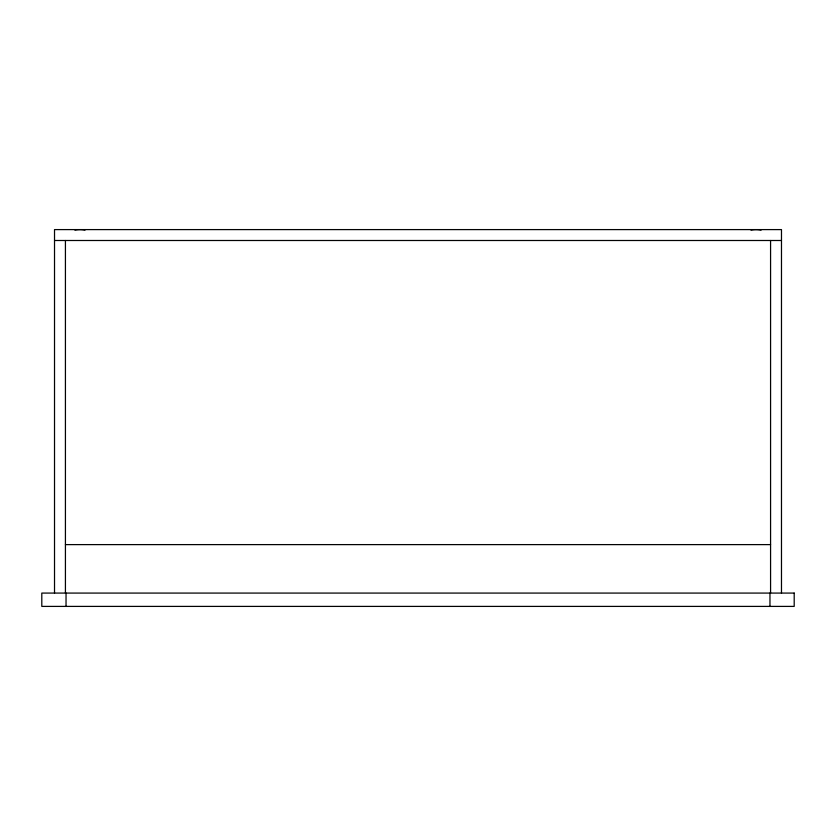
<?xml version="1.0" encoding="UTF-8"?>
<svg xmlns="http://www.w3.org/2000/svg" width="836" height="836" viewBox="0 0 836 836"><rect width="100%" height="100%" fill="white"/><g stroke="black" fill="none" stroke-linecap="round" stroke-linejoin="round"><path stroke-width="1.25" d="M54.518 240.496L781.482 240.496M65.427 544.612L770.573 544.612M781.482 593.079L781.482 229.597L54.518 229.597L54.518 593.079M770.573 240.496L770.573 593.079M769.966 593.079L769.966 606.403M66.034 593.079L66.034 606.403M65.427 240.496L65.427 593.079M750.989 230.13A24.234 24.234 0 0 1 761.084 230.13M74.916 230.13A24.234 24.234 0 0 1 85.011 230.13M794.2 593.079L41.8 593.079L41.8 606.403L794.2 606.403L794.2 593.079"/></g></svg>
